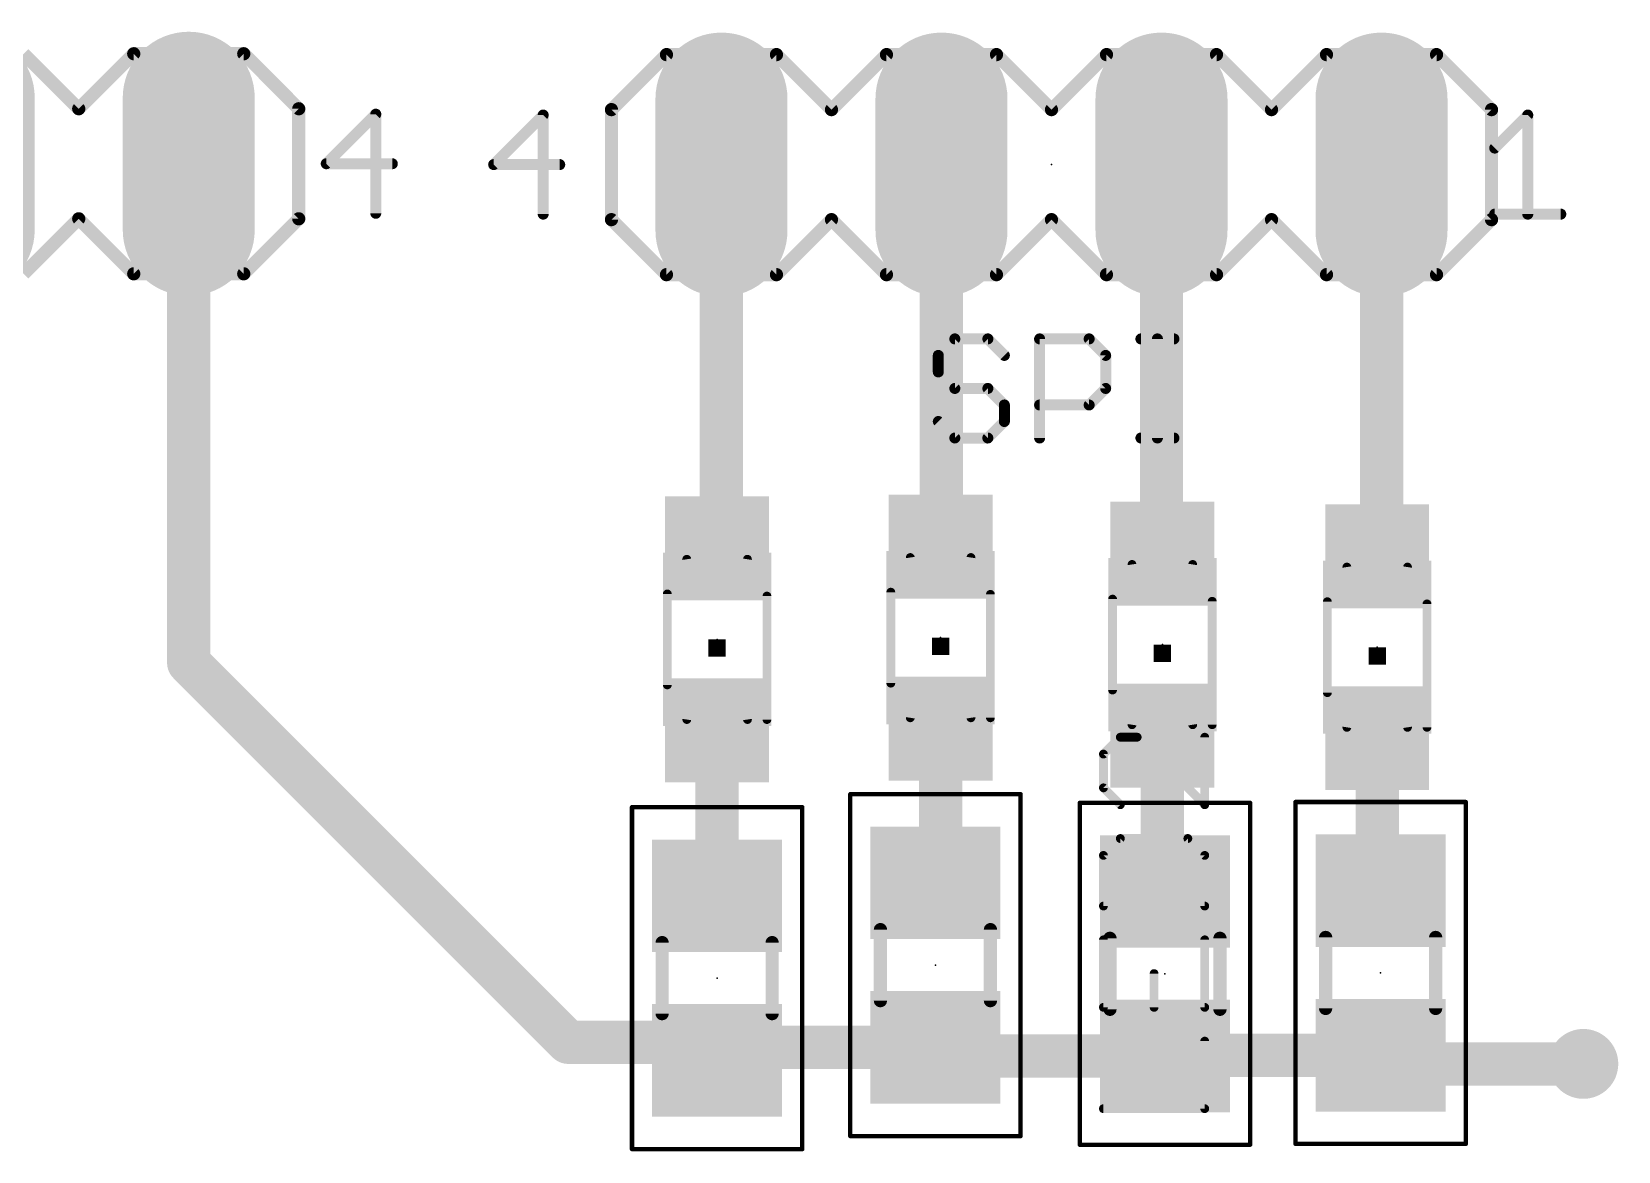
# Model space of a CAD drawing. Extents: x -18 to 155, y -13 to 99.
# Drawn here: x 37.58 to 55.89, y 77.47 to 90.39 of the extents above; entities that cross this region are included whole.
import ezdxf

# ---------------------------------------------------------------- set-up
doc = ezdxf.new("R2010")
doc.units = 0
for name, color, linetype in [('1', 22, 'CONTINUOUS'), ('17', 82, 'CONTINUOUS'), ('18', 82, 'CONTINUOUS'), ('21', 253, 'CONTINUOUS'), ('23', 7, 'CONTINUOUS'), ('25', 253, 'CONTINUOUS'), ('39', 22, 'CONTINUOUS'), ('51', 253, 'CONTINUOUS')]:
    doc.layers.add(name, color=color, linetype=linetype)

# ---------------------------------------------------------------- blocks, each defined once
blk = doc.blocks.new('RECT')
blk.add_solid([(-0.5, -0.5), (0.5, -0.5), (-0.5, 0.5), (0.5, 0.5)])
blk = doc.blocks.new('LONGP100')
at = {"const_width": 1}
blk.add_lwpolyline([(-0.5, 0), (0.5, 0)], dxfattribs=at)
at = {"const_width": 0.5}
for points in [[(-0.5, 0.25, 1), (-0.5, -0.25)], [(0.5, -0.25, 1), (0.5, 0.25)]]:
    blk.add_lwpolyline(points, format="xyb", dxfattribs=at)
blk = doc.blocks.new('ROUNDV')
at = {"const_width": 0.5}
blk.add_lwpolyline([(0, -0.25, 1), (0, 0.25, 1), (0, -0.25)], format="xyb", dxfattribs=at)

msp = doc.modelspace()

# ---------------------------------------------------------------- linework, layer by layer
at = {"layer": '1', "const_width": 0.5}
for points in [[(39.39, 83.11), (39.39, 88.87)], [(45.54, 88.86), (45.54, 84.48)], [(48.08, 88.86), (48.08, 84.46)], [(50.62, 88.86), (50.62, 84.38)], [(53.16, 88.86), (53.16, 84.39)], [(45.54, 84.48), (45.49, 84.43)], [(48.08, 84.46), (48.07, 84.45)], [(50.62, 84.38), (50.63, 84.37)], [(53.16, 84.39), (53.11, 84.34)], [(43.77, 78.73), (39.39, 83.11)], [(45.49, 82.33), (45.49, 80.42)], [(48.07, 82.35), (48.07, 80.63)], [(50.63, 82.27), (50.63, 80.5)], [(53.11, 82.24), (53.11, 80.52)], [(48.07, 80.63), (48.01, 80.57)], [(50.63, 80.5), (50.66, 80.47)], [(53.11, 80.52), (53.15, 80.48)], [(45.28, 78.73), (43.77, 78.73)], [(45.49, 78.52), (45.28, 78.73)], [(45.64, 78.67), (45.49, 78.52)], [(45.64, 78.67), (48.01, 78.67)], [(48.01, 78.67), (48.11, 78.57)], [(48.11, 78.57), (50.66, 78.57)], [(50.66, 78.57), (50.67, 78.58)], [(50.67, 78.58), (53.15, 78.58)], [(53.15, 78.58), (53.25, 78.48)], [(53.25, 78.48), (55.49, 78.48)]]:
    msp.add_lwpolyline(points, dxfattribs=at)
at = {"layer": '1', "const_width": 0.25}
for points in [[(39.515, 88.87, 1), (39.265, 88.87)], [(45.665, 88.86, 1), (45.415, 88.86)], [(48.205, 88.86, 1), (47.955, 88.86)], [(50.745, 88.86, 1), (50.495, 88.86)], [(53.285, 88.86, 1), (53.035, 88.86)], [(45.4016, 84.5184, 1), (45.5784, 84.3416)], [(45.6284, 84.3916, 1), (45.4516, 84.5684)], [(47.9816, 84.5384, 1), (48.1584, 84.3616)], [(48.1684, 84.3716, 1), (47.9916, 84.5484)], [(50.7084, 84.4684, 1), (50.5316, 84.2916)], [(53.2484, 84.3016, 1), (53.0716, 84.4784)], [(45.415, 84.48, 1), (45.665, 84.48)], [(47.955, 84.46, 1), (48.205, 84.46)], [(50.495, 84.38, 1), (50.745, 84.38)], [(50.5416, 84.2816, 1), (50.7184, 84.4584)], [(53.0216, 84.4284, 1), (53.1984, 84.2516)], [(53.035, 84.39, 1), (53.285, 84.39)], [(39.4784, 83.1984, 1), (39.3016, 83.0216)], [(39.265, 83.11, 1), (39.515, 83.11)], [(45.615, 82.33, 1), (45.365, 82.33)], [(48.195, 82.35, 1), (47.945, 82.35)], [(50.755, 82.27, 1), (50.505, 82.27)], [(53.235, 82.24, 1), (52.985, 82.24)], [(47.9216, 80.6584, 1), (48.0984, 80.4816)], [(48.1584, 80.5416, 1), (47.9816, 80.7184)], [(47.945, 80.63, 1), (48.195, 80.63)], [(50.7184, 80.5884, 1), (50.5416, 80.4116)], [(50.505, 80.5, 1), (50.755, 80.5)], [(50.5716, 80.3816, 1), (50.7484, 80.5584)], [(53.1984, 80.6084, 1), (53.0216, 80.4316)], [(52.985, 80.52, 1), (53.235, 80.52)], [(53.0616, 80.3916, 1), (53.2384, 80.5684)], [(45.365, 80.42, 1), (45.615, 80.42)], [(43.77, 78.855, 1), (43.77, 78.605)], [(43.6816, 78.6416, 1), (43.8584, 78.8184)], [(45.3684, 78.8184, 1), (45.1916, 78.6416)], [(45.28, 78.605, 1), (45.28, 78.855)], [(45.64, 78.795, 1), (45.64, 78.545)], [(45.7284, 78.5816, 1), (45.5516, 78.7584)], [(48.0984, 78.7584, 1), (47.9216, 78.5816)], [(48.11, 78.695, 1), (48.11, 78.445)], [(48.01, 78.545, 1), (48.01, 78.795)], [(48.0216, 78.4816, 1), (48.1984, 78.6584)], [(50.5716, 78.6584, 1), (50.7484, 78.4816)], [(50.67, 78.705, 1), (50.67, 78.455)], [(50.7584, 78.4916, 1), (50.5816, 78.6684)], [(50.66, 78.445, 1), (50.66, 78.695)], [(53.2384, 78.6684, 1), (53.0616, 78.4916)], [(53.15, 78.455, 1), (53.15, 78.705)], [(45.4016, 78.6084, 1), (45.5784, 78.4316)], [(45.4016, 78.4316, 1), (45.5784, 78.6084)], [(53.25, 78.605, 1), (53.25, 78.355)], [(53.1616, 78.3916, 1), (53.3384, 78.5684)], [(55.49, 78.355, 1), (55.49, 78.605)]]:
    msp.add_lwpolyline(points, format="xyb", dxfattribs=at)
at = {"layer": '21'}
for points, const_width in [([(37.485, 90.14), (38.12, 89.505)], 0.1524), ([(38.755, 90.14), (38.12, 89.505)], 0.1524), ([(38.755, 90.14), (40.025, 90.14)], 0.1524), ([(40.025, 90.14), (40.66, 89.505)], 0.1524), ([(44.27, 89.495), (44.905, 90.13)], 0.1524), ([(44.905, 90.13), (46.175, 90.13)], 0.1524), ([(46.81, 89.495), (46.175, 90.13)], 0.1524), ([(46.81, 89.495), (47.445, 90.13)], 0.1524), ([(47.445, 90.13), (48.715, 90.13)], 0.1524), ([(48.715, 90.13), (49.35, 89.495)], 0.1524), ([(49.35, 89.495), (49.985, 90.13)], 0.1524), ([(49.985, 90.13), (51.255, 90.13)], 0.1524), ([(51.255, 90.13), (51.89, 89.495)], 0.1524), ([(51.89, 89.495), (52.525, 90.13)], 0.1524), ([(52.525, 90.13), (53.795, 90.13)], 0.1524), ([(54.43, 89.495), (53.795, 90.13)], 0.1524), ([(40.66, 89.505), (40.66, 88.235)], 0.1524), ([(44.27, 88.225), (44.27, 89.495)], 0.1524), ([(54.43, 88.225), (54.43, 89.495)], 0.1524), ([(41.5495, 89.4425), (40.9775, 88.8705)], 0.127), ([(41.5495, 88.2985), (41.5495, 89.4425)], 0.127), ([(43.4821, 89.4325), (42.9101, 88.8605)], 0.127), ([(43.4821, 88.2885), (43.4821, 89.4325)], 0.127), ([(54.4671, 89.0512), (54.8484, 89.4325)], 0.127), ([(54.8484, 89.4325), (54.8484, 88.2885)], 0.127), ([(40.9775, 88.8705), (41.7401, 88.8705)], 0.127), ([(42.9101, 88.8605), (43.6728, 88.8605)], 0.127), ([(38.12, 88.235), (37.485, 87.6)], 0.1524), ([(38.12, 88.235), (38.755, 87.6)], 0.1524), ([(40.66, 88.235), (40.025, 87.6)], 0.1524), ([(44.905, 87.59), (44.27, 88.225)], 0.1524), ([(46.175, 87.59), (46.81, 88.225)], 0.1524), ([(47.445, 87.59), (46.81, 88.225)], 0.1524), ([(49.35, 88.225), (48.715, 87.59)], 0.1524), ([(49.985, 87.59), (49.35, 88.225)], 0.1524), ([(51.89, 88.225), (51.255, 87.59)], 0.1524), ([(52.525, 87.59), (51.89, 88.225)], 0.1524), ([(53.795, 87.59), (54.43, 88.225)], 0.1524), ([(54.4671, 88.2885), (55.2298, 88.2885)], 0.127), ([(40.025, 87.6), (38.755, 87.6)], 0.1524), ([(46.175, 87.59), (44.905, 87.59)], 0.1524), ([(48.715, 87.59), (47.445, 87.59)], 0.1524), ([(51.255, 87.59), (49.985, 87.59)], 0.1524), ([(53.795, 87.59), (52.525, 87.59)], 0.1524)]:
    msp.add_lwpolyline(points, dxfattribs=dict(at, const_width=const_width))
for points, const_width in [([(38.755, 90.1781, 1), (38.755, 90.1019)], 0.0762), ([(38.7819, 90.1131, 1), (38.7281, 90.1669)], 0.0762), ([(40.0519, 90.1669, 1), (39.9981, 90.1131)], 0.0762), ([(40.025, 90.1019, 1), (40.025, 90.1781)], 0.0762), ([(44.905, 90.1681, 1), (44.905, 90.0919)], 0.0762), ([(44.9319, 90.1031, 1), (44.8781, 90.1569)], 0.0762), ([(46.2019, 90.1569, 1), (46.1481, 90.1031)], 0.0762), ([(46.175, 90.0919, 1), (46.175, 90.1681)], 0.0762), ([(47.445, 90.1681, 1), (47.445, 90.0919)], 0.0762), ([(47.4719, 90.1031, 1), (47.4181, 90.1569)], 0.0762), ([(48.7419, 90.1569, 1), (48.6881, 90.1031)], 0.0762), ([(48.715, 90.0919, 1), (48.715, 90.1681)], 0.0762), ([(49.985, 90.1681, 1), (49.985, 90.0919)], 0.0762), ([(50.0119, 90.1031, 1), (49.9581, 90.1569)], 0.0762), ([(51.2819, 90.1569, 1), (51.2281, 90.1031)], 0.0762), ([(51.255, 90.0919, 1), (51.255, 90.1681)], 0.0762), ([(52.525, 90.1681, 1), (52.525, 90.0919)], 0.0762), ([(52.5519, 90.1031, 1), (52.4981, 90.1569)], 0.0762), ([(53.8219, 90.1569, 1), (53.7681, 90.1031)], 0.0762), ([(53.795, 90.0919, 1), (53.795, 90.1681)], 0.0762), ([(38.0931, 89.5319, 1), (38.1469, 89.4781)], 0.0762), ([(38.0931, 89.4781, 1), (38.1469, 89.5319)], 0.0762), ([(40.6981, 89.505, 1), (40.6219, 89.505)], 0.0762), ([(40.6331, 89.4781, 1), (40.6869, 89.5319)], 0.0762), ([(44.3081, 89.495, 1), (44.2319, 89.495)], 0.0762), ([(54.4681, 89.495, 1), (54.3919, 89.495)], 0.0762), ([(41.5812, 89.4425, 1), (41.5177, 89.4425)], 0.0635), ([(41.5719, 89.42, 1), (41.527, 89.4649)], 0.0635), ([(43.5138, 89.4325, 1), (43.4503, 89.4325)], 0.0635), ([(43.5045, 89.41, 1), (43.4596, 89.4549)], 0.0635), ([(44.2431, 89.5219, 1), (44.2969, 89.4681)], 0.0762), ([(46.7831, 89.5219, 1), (46.8369, 89.4681)], 0.0762), ([(46.7831, 89.4681, 1), (46.8369, 89.5219)], 0.0762), ([(49.3231, 89.5219, 1), (49.3769, 89.4681)], 0.0762), ([(49.3231, 89.4681, 1), (49.3769, 89.5219)], 0.0762), ([(51.8631, 89.5219, 1), (51.9169, 89.4681)], 0.0762), ([(51.8631, 89.4681, 1), (51.9169, 89.5219)], 0.0762), ([(54.4031, 89.4681, 1), (54.4569, 89.5219)], 0.0762), ([(54.8802, 89.4325, 1), (54.8167, 89.4325)], 0.0635), ([(54.8709, 89.41, 1), (54.826, 89.4549)], 0.0635), ([(54.4447, 89.0736, 1), (54.4896, 89.0287)], 0.0635), ([(40.9775, 88.9022, 1), (40.9775, 88.8387)], 0.0635), ([(40.955, 88.8929, 1), (41, 88.848)], 0.0635), ([(41.7401, 88.8387, 1), (41.7401, 88.9022)], 0.0635), ([(42.9101, 88.8922, 1), (42.9101, 88.8287)], 0.0635), ([(42.8877, 88.8829, 1), (42.9326, 88.838)], 0.0635), ([(43.6728, 88.8287, 1), (43.6728, 88.8922)], 0.0635), ([(38.1469, 88.2619, 1), (38.0931, 88.2081)], 0.0762), ([(38.1469, 88.2081, 1), (38.0931, 88.2619)], 0.0762), ([(40.6869, 88.2081, 1), (40.6331, 88.2619)], 0.0762), ([(41.5177, 88.2985, 1), (41.5812, 88.2985)], 0.0635), ([(43.4503, 88.2885, 1), (43.5138, 88.2885)], 0.0635), ([(44.2969, 88.2519, 1), (44.2431, 88.1981)], 0.0762), ([(46.8369, 88.2519, 1), (46.7831, 88.1981)], 0.0762), ([(46.8369, 88.1981, 1), (46.7831, 88.2519)], 0.0762), ([(49.3769, 88.2519, 1), (49.3231, 88.1981)], 0.0762), ([(49.3769, 88.1981, 1), (49.3231, 88.2519)], 0.0762), ([(51.9169, 88.2519, 1), (51.8631, 88.1981)], 0.0762), ([(51.9169, 88.1981, 1), (51.8631, 88.2519)], 0.0762), ([(54.4569, 88.1981, 1), (54.4031, 88.2519)], 0.0762), ([(54.4671, 88.3203, 1), (54.4671, 88.2567)], 0.0635), ([(54.8167, 88.2885, 1), (54.8802, 88.2885)], 0.0635), ([(55.2298, 88.2567, 1), (55.2298, 88.3203)], 0.0635), ([(40.6219, 88.235, 1), (40.6981, 88.235)], 0.0762), ([(44.2319, 88.225, 1), (44.3081, 88.225)], 0.0762), ([(54.3919, 88.225, 1), (54.4681, 88.225)], 0.0762), ([(38.755, 87.6381, 1), (38.755, 87.5619)], 0.0762), ([(38.7281, 87.5731, 1), (38.7819, 87.6269)], 0.0762), ([(39.9981, 87.6269, 1), (40.0519, 87.5731)], 0.0762), ([(40.025, 87.5619, 1), (40.025, 87.6381)], 0.0762), ([(44.905, 87.6281, 1), (44.905, 87.5519)], 0.0762), ([(44.8781, 87.5631, 1), (44.9319, 87.6169)], 0.0762), ([(46.1481, 87.6169, 1), (46.2019, 87.5631)], 0.0762), ([(46.175, 87.5519, 1), (46.175, 87.6281)], 0.0762), ([(47.445, 87.6281, 1), (47.445, 87.5519)], 0.0762), ([(47.4181, 87.5631, 1), (47.4719, 87.6169)], 0.0762), ([(48.6881, 87.6169, 1), (48.7419, 87.5631)], 0.0762), ([(48.715, 87.5519, 1), (48.715, 87.6281)], 0.0762), ([(49.985, 87.6281, 1), (49.985, 87.5519)], 0.0762), ([(49.9581, 87.5631, 1), (50.0119, 87.6169)], 0.0762), ([(51.2281, 87.6169, 1), (51.2819, 87.5631)], 0.0762), ([(51.255, 87.5519, 1), (51.255, 87.6281)], 0.0762), ([(52.525, 87.6281, 1), (52.525, 87.5519)], 0.0762), ([(52.4981, 87.5631, 1), (52.5519, 87.6169)], 0.0762), ([(53.7681, 87.6169, 1), (53.8219, 87.5631)], 0.0762), ([(53.795, 87.5519, 1), (53.795, 87.6281)], 0.0762)]:
    msp.add_lwpolyline(points, format="xyb", dxfattribs=dict(at, const_width=const_width))
at = {"layer": '23'}
for p in [(49.35, 88.86), (45.49, 83.38), (48.07, 83.4), (50.63, 83.32), (53.11, 83.29), (48.01, 79.62), (50.66, 79.52), (53.15, 79.53), (45.49, 79.47)]:
    msp.add_point(p, dxfattribs=at)
at = {"layer": '25'}
for points, const_width in [([(48.2342, 86.8485), (48.0435, 86.6578)], 0.127), ([(48.6155, 86.8485), (48.2342, 86.8485)], 0.127), ([(48.8062, 86.6578), (48.6155, 86.8485)], 0.127), ([(49.2129, 85.7045), (49.2129, 86.8485)], 0.127), ([(49.2129, 86.8485), (49.7849, 86.8485)], 0.127), ([(49.7849, 86.8485), (49.9755, 86.6578)], 0.127), ([(50.3823, 86.8485), (50.7636, 86.8485)], 0.127), ([(50.573, 85.7045), (50.573, 86.8485)], 0.127), ([(48.0435, 86.6578), (48.0435, 86.4672)], 0.127), ([(49.9755, 86.6578), (49.9755, 86.2765)], 0.127), ([(48.0435, 86.4672), (48.2342, 86.2765)], 0.127), ([(48.2342, 86.2765), (48.6155, 86.2765)], 0.127), ([(48.6155, 86.2765), (48.8062, 86.0858)], 0.127), ([(49.9755, 86.2765), (49.7849, 86.0858)], 0.127), ([(48.8062, 86.0858), (48.8062, 85.8952)], 0.127), ([(49.7849, 86.0858), (49.2129, 86.0858)], 0.127), ([(48.2342, 85.7045), (48.0435, 85.8952)], 0.127), ([(48.8062, 85.8952), (48.6155, 85.7045)], 0.127), ([(48.6155, 85.7045), (48.2342, 85.7045)], 0.127), ([(50.3823, 85.7045), (50.7636, 85.7045)], 0.127), ([(50.1447, 82.251), (49.9498, 82.0561)], 0.1016), ([(50.3396, 82.251), (50.1447, 82.251)], 0.1016), ([(51.1192, 81.4714), (50.3396, 82.251)], 0.1016), ([(51.1192, 82.251), (51.1192, 81.4714)], 0.1016), ([(49.9498, 82.0561), (49.9498, 81.6663)], 0.1016), ([(49.9498, 81.6663), (50.1447, 81.4714)], 0.1016), ([(50.1447, 81.0816), (49.9498, 80.8867)], 0.1016), ([(50.9243, 81.0816), (50.1447, 81.0816)], 0.1016), ([(51.1192, 80.8867), (50.9243, 81.0816)], 0.1016), ([(49.9498, 80.8867), (49.9498, 80.302)], 0.1016), ([(51.1192, 80.302), (51.1192, 80.8867)], 0.1016), ([(49.9498, 80.302), (51.1192, 80.302)], 0.1016), ([(49.9498, 79.9122), (49.9498, 79.1326)], 0.1016), ([(51.1192, 79.1326), (51.1192, 79.9122)], 0.1016), ([(50.5345, 79.1326), (50.5345, 79.5224)], 0.1016), ([(49.9498, 79.1326), (51.1192, 79.1326)], 0.1016), ([(51.1192, 77.9632), (51.1192, 78.7428)], 0.1016), ([(49.9498, 77.9632), (51.1192, 77.9632)], 0.1016)]:
    msp.add_lwpolyline(points, dxfattribs=dict(at, const_width=const_width))
for points, const_width in [([(48.2342, 86.8802, 1), (48.2342, 86.8167)], 0.0635), ([(48.2566, 86.826, 1), (48.2117, 86.8709)], 0.0635), ([(48.6379, 86.8709, 1), (48.593, 86.826)], 0.0635), ([(48.6155, 86.8167, 1), (48.6155, 86.8802)], 0.0635), ([(49.2446, 86.8485, 1), (49.1811, 86.8485)], 0.0635), ([(49.2129, 86.8802, 1), (49.2129, 86.8167)], 0.0635), ([(49.8073, 86.8709, 1), (49.7624, 86.826)], 0.0635), ([(49.7849, 86.8167, 1), (49.7849, 86.8802)], 0.0635), ([(50.3823, 86.8802, 1), (50.3823, 86.8167)], 0.0635), ([(50.6047, 86.8485, 1), (50.5412, 86.8485)], 0.0635), ([(50.7636, 86.8167, 1), (50.7636, 86.8802)], 0.0635), ([(48.0753, 86.6578, 1), (48.0117, 86.6578)], 0.0635), ([(48.021, 86.6803, 1), (48.066, 86.6354)], 0.0635), ([(48.7837, 86.6354, 1), (48.8286, 86.6803)], 0.0635), ([(50.0073, 86.6578, 1), (49.9438, 86.6578)], 0.0635), ([(49.9531, 86.6354, 1), (49.998, 86.6803)], 0.0635), ([(48.0117, 86.4672, 1), (48.0753, 86.4672)], 0.0635), ([(48.066, 86.4896, 1), (48.021, 86.4447)], 0.0635), ([(48.2342, 86.3082, 1), (48.2342, 86.2447)], 0.0635), ([(48.2117, 86.254, 1), (48.2566, 86.2989)], 0.0635), ([(48.6379, 86.2989, 1), (48.593, 86.254)], 0.0635), ([(48.6155, 86.2447, 1), (48.6155, 86.3082)], 0.0635), ([(49.9438, 86.2765, 1), (50.0073, 86.2765)], 0.0635), ([(49.998, 86.254, 1), (49.9531, 86.2989)], 0.0635), ([(48.8379, 86.0858, 1), (48.7744, 86.0858)], 0.0635), ([(48.7837, 86.0634, 1), (48.8286, 86.1083)], 0.0635), ([(49.2129, 86.1176, 1), (49.2129, 86.0541)], 0.0635), ([(49.7624, 86.1083, 1), (49.8073, 86.0634)], 0.0635), ([(49.7849, 86.0541, 1), (49.7849, 86.1176)], 0.0635), ([(48.066, 85.9176, 1), (48.021, 85.8727)], 0.0635), ([(48.7744, 85.8952, 1), (48.8379, 85.8952)], 0.0635), ([(48.8286, 85.8727, 1), (48.7837, 85.9176)], 0.0635), ([(48.2342, 85.7363, 1), (48.2342, 85.6728)], 0.0635), ([(48.2117, 85.682, 1), (48.2566, 85.727)], 0.0635), ([(48.593, 85.727, 1), (48.6379, 85.682)], 0.0635), ([(48.6155, 85.6728, 1), (48.6155, 85.7363)], 0.0635), ([(49.1811, 85.7045, 1), (49.2446, 85.7045)], 0.0635), ([(50.3823, 85.7363, 1), (50.3823, 85.6728)], 0.0635), ([(50.5412, 85.7045, 1), (50.6047, 85.7045)], 0.0635), ([(50.7636, 85.6728, 1), (50.7636, 85.7363)], 0.0635), ([(50.1447, 82.2764, 1), (50.1447, 82.2256)], 0.0508), ([(50.1627, 82.233, 1), (50.1267, 82.269)], 0.0508), ([(50.3576, 82.269, 1), (50.3216, 82.233)], 0.0508), ([(50.3396, 82.2256, 1), (50.3396, 82.2764)], 0.0508), ([(51.1446, 82.251, 1), (51.0938, 82.251)], 0.0508), ([(49.9318, 82.0741, 1), (49.9678, 82.0381)], 0.0508), ([(49.9752, 82.0561, 1), (49.9244, 82.0561)], 0.0508), ([(49.9678, 81.6843, 1), (49.9318, 81.6483)], 0.0508), ([(49.9244, 81.6663, 1), (49.9752, 81.6663)], 0.0508), ([(50.1267, 81.4534, 1), (50.1627, 81.4894)], 0.0508), ([(51.1012, 81.4534, 1), (51.1372, 81.4894)], 0.0508), ([(51.0938, 81.4714, 1), (51.1446, 81.4714)], 0.0508), ([(50.1447, 81.107, 1), (50.1447, 81.0562)], 0.0508), ([(50.1627, 81.0636, 1), (50.1267, 81.0996)], 0.0508), ([(50.9423, 81.0996, 1), (50.9063, 81.0636)], 0.0508), ([(50.9243, 81.0562, 1), (50.9243, 81.107)], 0.0508), ([(49.9318, 80.9047, 1), (49.9678, 80.8687)], 0.0508), ([(49.9752, 80.8867, 1), (49.9244, 80.8867)], 0.0508), ([(51.1446, 80.8867, 1), (51.0938, 80.8867)], 0.0508), ([(51.1012, 80.8687, 1), (51.1372, 80.9047)], 0.0508), ([(49.9498, 80.3274, 1), (49.9498, 80.2766)], 0.0508), ([(49.9244, 80.302, 1), (49.9752, 80.302)], 0.0508), ([(51.0938, 80.302, 1), (51.1446, 80.302)], 0.0508), ([(51.1192, 80.2766, 1), (51.1192, 80.3274)], 0.0508), ([(49.9752, 79.9122, 1), (49.9244, 79.9122)], 0.0508), ([(51.1446, 79.9122, 1), (51.0938, 79.9122)], 0.0508), ([(50.5599, 79.5224, 1), (50.5091, 79.5224)], 0.0508), ([(49.9498, 79.158, 1), (49.9498, 79.1072)], 0.0508), ([(49.9244, 79.1326, 1), (49.9752, 79.1326)], 0.0508), ([(50.5091, 79.1326, 1), (50.5599, 79.1326)], 0.0508), ([(51.0938, 79.1326, 1), (51.1446, 79.1326)], 0.0508), ([(51.1192, 79.1072, 1), (51.1192, 79.158)], 0.0508), ([(51.1446, 78.7428, 1), (51.0938, 78.7428)], 0.0508), ([(49.9498, 77.9886, 1), (49.9498, 77.9378)], 0.0508), ([(51.0938, 77.9632, 1), (51.1446, 77.9632)], 0.0508), ([(51.1192, 77.9378, 1), (51.1192, 77.9886)], 0.0508)]:
    msp.add_lwpolyline(points, format="xyb", dxfattribs=dict(at, const_width=const_width))
at = {"layer": '39', "const_width": 0.0508}
for points in [[(47.027, 77.647), (47.027, 81.593)], [(47.027, 81.593), (48.993, 81.593)], [(48.993, 81.593), (48.993, 77.647)], [(49.677, 77.547), (49.677, 81.493)], [(49.677, 81.493), (51.643, 81.493)], [(51.643, 81.493), (51.643, 77.547)], [(52.167, 77.557), (52.167, 81.503)], [(52.167, 81.503), (54.133, 81.503)], [(54.133, 81.503), (54.133, 77.557)], [(44.507, 77.497), (44.507, 81.443)], [(44.507, 81.443), (46.473, 81.443)], [(46.473, 81.443), (46.473, 77.497)], [(48.993, 77.647), (47.027, 77.647)], [(46.473, 77.497), (44.507, 77.497)], [(51.643, 77.547), (49.677, 77.547)], [(54.133, 77.557), (52.167, 77.557)]]:
    msp.add_lwpolyline(points, dxfattribs=at)
at = {"layer": '39', "const_width": 0.0254}
for points in [[(47.0397, 81.593, 1), (47.0143, 81.593)], [(47.027, 81.6057, 1), (47.027, 81.5803)], [(49.0057, 81.593, 1), (48.9803, 81.593)], [(48.993, 81.5803, 1), (48.993, 81.6057)], [(49.6897, 81.493, 1), (49.6643, 81.493)], [(49.677, 81.5057, 1), (49.677, 81.4803)], [(51.6557, 81.493, 1), (51.6303, 81.493)], [(51.643, 81.4803, 1), (51.643, 81.5057)], [(52.1797, 81.503, 1), (52.1543, 81.503)], [(52.167, 81.5157, 1), (52.167, 81.4903)], [(54.1457, 81.503, 1), (54.1203, 81.503)], [(54.133, 81.4903, 1), (54.133, 81.5157)], [(44.5197, 81.443, 1), (44.4943, 81.443)], [(44.507, 81.4557, 1), (44.507, 81.4303)], [(46.4857, 81.443, 1), (46.4603, 81.443)], [(46.473, 81.4303, 1), (46.473, 81.4557)], [(47.027, 77.6597, 1), (47.027, 77.6343)], [(47.0143, 77.647, 1), (47.0397, 77.647)], [(48.9803, 77.647, 1), (49.0057, 77.647)], [(48.993, 77.6343, 1), (48.993, 77.6597)], [(44.507, 77.5097, 1), (44.507, 77.4843)], [(44.4943, 77.497, 1), (44.5197, 77.497)], [(46.4603, 77.497, 1), (46.4857, 77.497)], [(46.473, 77.4843, 1), (46.473, 77.5097)], [(49.677, 77.5597, 1), (49.677, 77.5343)], [(49.6643, 77.547, 1), (49.6897, 77.547)], [(51.6303, 77.547, 1), (51.6557, 77.547)], [(51.643, 77.5343, 1), (51.643, 77.5597)], [(52.167, 77.5697, 1), (52.167, 77.5443)], [(52.1543, 77.557, 1), (52.1797, 77.557)], [(54.1203, 77.557, 1), (54.1457, 77.557)], [(54.133, 77.5443, 1), (54.133, 77.5697)]]:
    msp.add_lwpolyline(points, format="xyb", dxfattribs=at)
at = {"layer": '51'}
for points, const_width in [([(45.14, 84.305, 0.8571), (45.84, 84.305)], 0.1016), ([(45.1651, 84.3089, 1), (45.1149, 84.3011)], 0.0508), ([(45.8651, 84.3011, 1), (45.8149, 84.3089)], 0.0508), ([(47.72, 84.325, 0.8571), (48.42, 84.325)], 0.1016), ([(47.7451, 84.3289, 1), (47.6949, 84.3211)], 0.0508), ([(48.4451, 84.3211, 1), (48.3949, 84.3289)], 0.0508), ([(50.28, 84.245, 0.8571), (50.98, 84.245)], 0.1016), ([(50.3051, 84.2489, 1), (50.2549, 84.2411)], 0.0508), ([(51.0051, 84.2411, 1), (50.9549, 84.2489)], 0.0508), ([(52.76, 84.215, 0.8571), (53.46, 84.215)], 0.1016), ([(52.7851, 84.2189, 1), (52.7349, 84.2111)], 0.0508), ([(53.4851, 84.2111, 1), (53.4349, 84.2189)], 0.0508), ([(44.9404, 83.905, 1), (44.8896, 83.905)], 0.0508), ([(46.0904, 83.88, 1), (46.0396, 83.88)], 0.0508), ([(47.5204, 83.925, 1), (47.4696, 83.925)], 0.0508), ([(48.6704, 83.9, 1), (48.6196, 83.9)], 0.0508), ([(50.0804, 83.845, 1), (50.0296, 83.845)], 0.0508), ([(51.2304, 83.82, 1), (51.1796, 83.82)], 0.0508), ([(52.5604, 83.815, 1), (52.5096, 83.815)], 0.0508), ([(53.7104, 83.79, 1), (53.6596, 83.79)], 0.0508), ([(44.8896, 82.855, 1), (44.9404, 82.855)], 0.0508), ([(45.84, 82.455, 0.8571), (45.14, 82.455)], 0.1016), ([(47.4696, 82.875, 1), (47.5204, 82.875)], 0.0508), ([(48.42, 82.475, 0.8571), (47.72, 82.475)], 0.1016), ([(50.0296, 82.795, 1), (50.0804, 82.795)], 0.0508), ([(52.5096, 82.765, 1), (52.5604, 82.765)], 0.0508), ([(45.94, 82.427, 1), (45.94, 82.633, 1), (45.94, 82.427)], 0.1016), ([(48.52, 82.447, 1), (48.52, 82.653, 1), (48.52, 82.447)], 0.1016), ([(50.98, 82.395, 0.8571), (50.28, 82.395)], 0.1016), ([(51.08, 82.367, 1), (51.08, 82.573, 1), (51.08, 82.367)], 0.1016), ([(53.46, 82.365, 0.8571), (52.76, 82.365)], 0.1016), ([(45.1149, 82.4589, 1), (45.1651, 82.4511)], 0.0508), ([(45.8149, 82.4511, 1), (45.8651, 82.4589)], 0.0508), ([(46.0396, 82.455, 1), (46.0904, 82.455)], 0.0508), ([(47.6949, 82.4789, 1), (47.7451, 82.4711)], 0.0508), ([(48.3949, 82.4711, 1), (48.4451, 82.4789)], 0.0508), ([(48.6196, 82.475, 1), (48.6704, 82.475)], 0.0508), ([(50.2549, 82.3989, 1), (50.3051, 82.3911)], 0.0508), ([(50.9549, 82.3911, 1), (51.0051, 82.3989)], 0.0508), ([(53.56, 82.337, 1), (53.56, 82.543, 1), (53.56, 82.337)], 0.1016), ([(51.1796, 82.395, 1), (51.2304, 82.395)], 0.0508), ([(52.7349, 82.3689, 1), (52.7851, 82.3611)], 0.0508), ([(53.4349, 82.3611, 1), (53.4851, 82.3689)], 0.0508), ([(53.6596, 82.365, 1), (53.7104, 82.365)], 0.0508), ([(47.4131, 80.03, 1), (47.3369, 80.03)], 0.0762), ([(48.6831, 80.03, 1), (48.6069, 80.03)], 0.0762), ([(44.8931, 79.88, 1), (44.8169, 79.88)], 0.0762), ([(46.1631, 79.88, 1), (46.0869, 79.88)], 0.0762), ([(50.0631, 79.93, 1), (49.9869, 79.93)], 0.0762), ([(51.3331, 79.93, 1), (51.2569, 79.93)], 0.0762), ([(52.5531, 79.94, 1), (52.4769, 79.94)], 0.0762), ([(53.8231, 79.94, 1), (53.7469, 79.94)], 0.0762), ([(47.3369, 79.21, 1), (47.4131, 79.21)], 0.0762), ([(48.6069, 79.21, 1), (48.6831, 79.21)], 0.0762), ([(49.9869, 79.11, 1), (50.0631, 79.11)], 0.0762), ([(51.2569, 79.11, 1), (51.3331, 79.11)], 0.0762), ([(52.4769, 79.12, 1), (52.5531, 79.12)], 0.0762), ([(53.7469, 79.12, 1), (53.8231, 79.12)], 0.0762), ([(44.8169, 79.06, 1), (44.8931, 79.06)], 0.0762), ([(46.0869, 79.06, 1), (46.1631, 79.06)], 0.0762)]:
    msp.add_lwpolyline(points, format="xyb", dxfattribs=dict(at, const_width=const_width))
for points, const_width in [([(44.915, 82.855), (44.915, 83.905)], 0.1016), ([(46.065, 83.88), (46.065, 82.455)], 0.1016), ([(47.495, 82.875), (47.495, 83.925)], 0.1016), ([(48.645, 83.9), (48.645, 82.475)], 0.1016), ([(50.055, 82.795), (50.055, 83.845)], 0.1016), ([(51.205, 83.82), (51.205, 82.395)], 0.1016), ([(52.535, 82.765), (52.535, 83.815)], 0.1016), ([(53.685, 83.79), (53.685, 82.365)], 0.1016), ([(47.375, 79.21), (47.375, 80.03)], 0.1524), ([(48.645, 79.21), (48.645, 80.03)], 0.1524), ([(44.855, 79.06), (44.855, 79.88)], 0.1524), ([(46.125, 79.06), (46.125, 79.88)], 0.1524), ([(50.025, 79.11), (50.025, 79.93)], 0.1524), ([(51.295, 79.11), (51.295, 79.93)], 0.1524), ([(52.515, 79.12), (52.515, 79.94)], 0.1524), ([(53.785, 79.12), (53.785, 79.94)], 0.1524)]:
    msp.add_lwpolyline(points, dxfattribs=dict(at, const_width=const_width))

# ---------------------------------------------------------------- block references
at = {"layer": '1'}
for p, xscale, yscale, rotation in [((45.49, 84.43), 1.2, 1.2, 180), ((48.07, 84.45), 1.2, 1.2, 180), ((50.63, 84.37), 1.2, 1.2, 180), ((53.11, 84.34), 1.2, 1.2, 180), ((45.49, 82.33), 1.2, 1.2, 180), ((48.07, 82.35), 1.2, 1.2, 180), ((50.63, 82.27), 1.2, 1.2, 180), ((53.11, 82.24), 1.2, 1.2, 180), ((48.01, 80.57), 1.3, 1.5, 90), ((45.49, 80.42), 1.3, 1.5, 90), ((50.66, 80.47), 1.3, 1.5, 90), ((53.15, 80.48), 1.3, 1.5, 90), ((48.01, 78.67), 1.3, 1.5, 90), ((45.49, 78.52), 1.3, 1.5, 90), ((50.66, 78.57), 1.3, 1.5, 90), ((53.15, 78.58), 1.3, 1.5, 90)]:
    msp.add_blockref('RECT', p, dxfattribs=dict(at, xscale=xscale, yscale=yscale, rotation=rotation))
at = {"layer": '17', "xscale": 1.524, "yscale": 1.524}
for p, rotation in [((36.85, 88.87), 90), ((39.39, 88.87), 90), ((45.54, 88.86), 270), ((48.08, 88.86), 270), ((50.62, 88.86), 270), ((53.16, 88.86), 270)]:
    msp.add_blockref('LONGP100', p, dxfattribs=dict(at, rotation=rotation))
at = {"layer": '18', "xscale": 0.8064, "yscale": 0.8064}
msp.add_blockref('ROUNDV', (55.49, 78.48), dxfattribs=at)
at = {"layer": '21', "xscale": 0.2, "yscale": 0.2, "rotation": 180}
for p in [(45.49, 83.28), (48.07, 83.3), (50.63, 83.22), (53.11, 83.19)]:
    msp.add_blockref('RECT', p, dxfattribs=at)
at = {"layer": '51', "xscale": 0.508, "yscale": 0.508}
msp.add_blockref('RECT', (39.39, 88.87), dxfattribs=at)
at = {"layer": '51'}
for p, xscale, yscale, rotation in [((45.54, 88.86), 0.508, 0.508, 180), ((48.08, 88.86), 0.508, 0.508, 180), ((50.62, 88.86), 0.508, 0.508, 180), ((53.16, 88.86), 0.508, 0.508, 180), ((45.0275, 84.13), 0.325, 0.5, 180), ((45.9525, 84.13), 0.325, 0.5, 180), ((47.6075, 84.15), 0.325, 0.5, 180), ((48.5325, 84.15), 0.325, 0.5, 180), ((50.1675, 84.07), 0.325, 0.5, 180), ((51.0925, 84.07), 0.325, 0.5, 180), ((52.6475, 84.04), 0.325, 0.5, 180), ((53.5725, 84.04), 0.325, 0.5, 180), ((45.24, 84.005), 0.15, 0.25, 180), ((45.74, 84.005), 0.15, 0.25, 180), ((47.82, 84.025), 0.15, 0.25, 180), ((48.07, 83.9875), 0.4, 0.175, 180), ((48.32, 84.025), 0.15, 0.25, 180), ((50.38, 83.945), 0.15, 0.25, 180), ((50.88, 83.945), 0.15, 0.25, 180), ((45.49, 83.9675), 0.4, 0.175, 180), ((50.63, 83.9075), 0.4, 0.175, 180), ((52.86, 83.915), 0.15, 0.25, 180), ((53.11, 83.8775), 0.4, 0.175, 180), ((53.36, 83.915), 0.15, 0.25, 180), ((45.0275, 82.63), 0.325, 0.5, 180), ((45.24, 82.755), 0.15, 0.25, 180), ((45.49, 82.7925), 0.4, 0.175, 180), ((45.74, 82.755), 0.15, 0.25, 180), ((45.94, 82.73), 0.3, 0.3, 180), ((47.6075, 82.65), 0.325, 0.5, 180), ((47.82, 82.775), 0.15, 0.25, 180), ((48.07, 82.8125), 0.4, 0.175, 180), ((48.32, 82.775), 0.15, 0.25, 180), ((48.52, 82.75), 0.3, 0.3, 180), ((50.1675, 82.57), 0.325, 0.5, 180), ((50.38, 82.695), 0.15, 0.25, 180), ((50.63, 82.7325), 0.4, 0.175, 180), ((50.88, 82.695), 0.15, 0.25, 180), ((51.08, 82.67), 0.3, 0.3, 180), ((52.6475, 82.54), 0.325, 0.5, 180), ((52.86, 82.665), 0.15, 0.25, 180), ((53.11, 82.7025), 0.4, 0.175, 180), ((53.36, 82.665), 0.15, 0.25, 180), ((53.56, 82.64), 0.3, 0.3, 180), ((45.9525, 82.4175), 0.325, 0.075, 180), ((48.5325, 82.4375), 0.325, 0.075, 180), ((51.0925, 82.3575), 0.325, 0.075, 180), ((53.5725, 82.3275), 0.325, 0.075, 180), ((48.0085, 80.3514), 0.65, 1.4, 90), ((45.4885, 80.2014), 0.65, 1.4, 90), ((50.6585, 80.2514), 0.65, 1.4, 90), ((53.1485, 80.2614), 0.65, 1.4, 90), ((48.0085, 78.8782), 0.65, 1.4, 90), ((45.4885, 78.7282), 0.65, 1.4, 90), ((50.6585, 78.7782), 0.65, 1.4, 90), ((53.1485, 78.7882), 0.65, 1.4, 90)]:
    msp.add_blockref('RECT', p, dxfattribs=dict(at, xscale=xscale, yscale=yscale, rotation=rotation))

doc.saveas('drawing.dxf')
